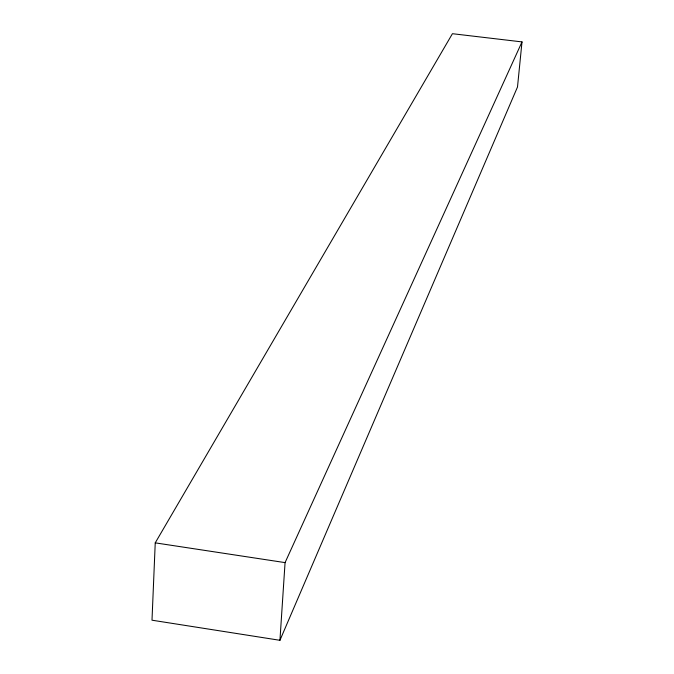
<?xml version="1.0" encoding="UTF-8"?>
<svg xmlns="http://www.w3.org/2000/svg" width="674" height="674" viewBox="0 0 674 674"><rect width="100%" height="100%" fill="white"/><g stroke="black" fill="none" stroke-linecap="round" stroke-linejoin="round"><path stroke-width="1.01" d="M155.239 542.856L151.995 620.198L279.937 640.3L517.497 86.997L522.005 41.906L452.431 33.7L155.239 542.856L285.068 562.613L522.005 41.906M279.937 640.3L285.068 562.613"/></g></svg>
